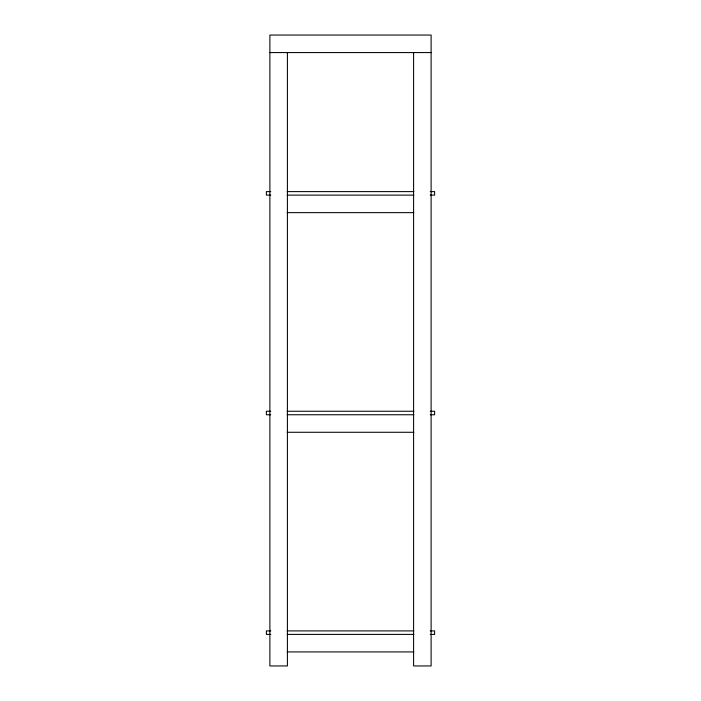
<?xml version="1.0" encoding="UTF-8"?>
<svg xmlns="http://www.w3.org/2000/svg" width="701" height="701" viewBox="0 0 701 701"><rect width="100%" height="100%" fill="white"/><g stroke="black" fill="none" stroke-linecap="round" stroke-linejoin="round"><path stroke-width="1.05" d="M269.885 52.575L431.115 52.575M270.752 191.61L266.38 191.61L266.38 195.115L270.752 195.115M287.138 191.61L413.862 191.61M430.248 191.61L434.62 191.61L434.62 195.115L430.248 195.115M287.138 195.115L413.862 195.115M287.182 212.64L413.818 212.64M270.752 411.25L266.38 411.25L266.38 414.755L270.752 414.755M287.138 411.25L413.862 411.25M430.248 411.25L434.62 411.25L434.62 414.755L430.248 414.755M287.138 414.755L413.862 414.755M287.182 432.28L413.818 432.28M270.752 630.9L266.38 630.9L266.38 634.405L270.752 634.405M287.138 630.9L413.862 630.9M430.248 630.9L434.62 630.9L434.62 634.405L430.248 634.405M287.138 634.405L413.862 634.405M287.182 651.93L413.818 651.93M413.59 52.575L413.59 665.95L431.115 665.95L431.115 35.05L269.885 35.05L269.885 665.95L287.41 665.95L287.41 52.575"/></g></svg>
